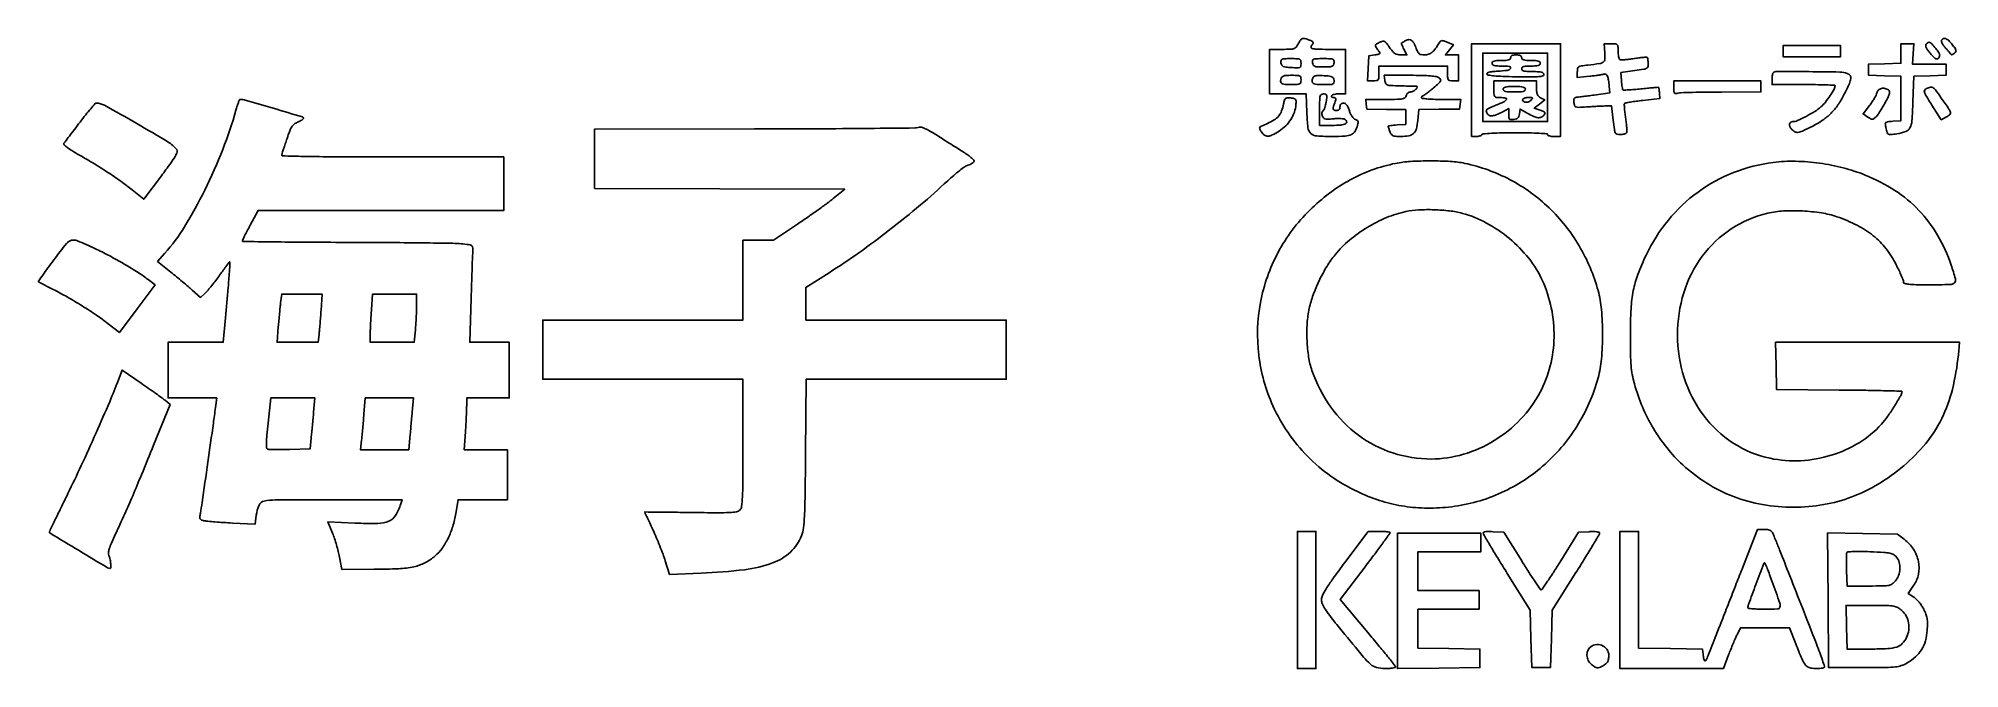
# Model space of a CAD drawing. Extents: x 45 to 1081, y 92 to 432.
import ezdxf

# ---------------------------------------------------------------- set-up
doc = ezdxf.new("R2010")
doc.units = 0

msp = doc.modelspace()

# ---------------------------------------------------------------- linework, layer by layer
for points in [[(724.5, 429, -0.048248), (723.364112, 427.242092, -0.141523), (722.201813, 426.413147, -0.076766), (720.369731, 426.070074, -0.007971), (715.97432, 426), (709, 426), (709, 414), (709, 402), (718.906293, 402), (728.812585, 402), (729.156293, 391.918013, 0.018764), (729.742589, 383.743625, 0.179943), (731.282637, 380.675441, 0.172185), (734.486841, 379.288521, 0.016869), (743.036142, 379, 0.015004), (749.814066, 379.203432, 0.091845), (753.196041, 380.042485, 0.156339), (755.168802, 381.831274, 0.070013), (756.49635, 385.113949, 0.033137), (756.736076, 386.444517, 0.121802), (756.625676, 387.286314, 0.163109), (756.162762, 387.840181, 0.074001), (755.283255, 388.215676, -0.128242), (754.438725, 388.689037, -0.048961), (753.556088, 389.722199, -0.041975), (752.729017, 391.149305, -0.030651), (752.048934, 392.851727, 0.024686), (751.324599, 394.729603, 0.060303), (750.566405, 396.000339, 0.089133), (749.746481, 396.740897, 0.140102), (748.83994, 397, 0.086211), (748.063395, 396.865103, 0.121356), (747.479993, 396.478252, 0.1148), (747.122039, 395.845967, 0.071758), (747, 395, -0.072572), (746.871108, 394.116656, -0.12875), (746.491577, 393.491851, -0.125636), (745.846845, 393.123669, -0.067329), (744.932612, 393, -0.117066), (743.79955, 393.268971, -0.27458), (743.348203, 393.975147, -0.089454), (743.560655, 395.423149, -0.008841), (744.744216, 398.75, 0.131822), (744.790662, 399.225612, 0.150788), (744.586776, 399.632918, 0.125092), (744.149509, 399.906135, 0.077551), (743.547972, 400, -0.061057), (742.954667, 400.072722, -0.130242), (742.552903, 400.29375, -0.191558), (742.402804, 400.620785, -0.152499), (742.5, 401, -0.159713), (742.95866, 401.386693, -0.035556), (743.947275, 401.70625, -0.033489), (745.196361, 401.926586, -0.026918), (746.559017, 402), (750, 402), (750, 414), (750, 426), (740.5, 426, -0.006843), (734.395384, 426.083551, -0.073288), (731.961715, 426.510545, -0.377281), (731.439618, 427.403136, -0.149377), (732.162839, 428.762839, 0.106786), (732.557292, 429.374689, 0.249547), (732.489196, 429.898659, 0.124796), (731.903942, 430.395776, 0.023134), (730.59774, 430.962839, 0.021785), (728.033795, 431.811815, 0.14797), (726.71451, 431.788575, 0.167258), (725.713395, 431.038724, 0.029816)], [(782.489424, 430.776261, 0.003063), (781.703877, 430.34705, 0.003972), (780.989296, 429.943457, 0.003003), (780.395727, 429.597204, 0.035461), (780.176264, 429.445451, 0.312566), (780.109917, 429.222333, 0.011685), (780.417454, 428.353567, 0.017466), (780.86222, 427.297254, 0.01095), (781.451944, 426.09293), (783.05136, 423), (779.77568, 423.037951, -0.052747), (777.982417, 423.248692, -0.091151), (776.605993, 423.837422, -0.072032), (775.323363, 424.984786, -0.023032), (773.768701, 427.025033, 0.013232), (772.074141, 429.341657, 0.106047), (771.070116, 430.189894, 0.177894), (770.04218, 430.332741, 0.053427), (768.518701, 429.826567, 0.024677), (766.713375, 428.893865, 0.210968), (766.190541, 428.174889, 0.196919), (766.350758, 427.273757, 0.021248), (767.583374, 425.5, -0.025627), (768.422066, 424.270276, -0.30019), (768.402206, 423.718073, -0.191388), (767.841347, 423.355899, -0.01122), (765.801571, 423), (762.5, 422.5), (762.20431, 415.75), (761.90862, 409), (764.95431, 409, 0.032646), (766.766143, 409.118423, 0.199976), (767.559644, 409.578333, 0.148026), (767.922969, 410.552879, 0.015735), (768, 413), (768, 417), (786.5, 417), (805, 417), (805, 413, 0.015744), (805.076799, 410.561635, 0.14616), (805.4375, 409.583333, 0.200505), (806.224263, 409.120733, 0.033956), (808, 409), (811, 409), (811, 416), (811, 423), (807.42742, 423), (803.85484, 423), (806.013098, 425.74378), (808.171356, 428.487561), (804.849553, 429.842997, 0.015041), (802.916824, 430.564617, 0.102429), (801.911602, 430.689001, 0.175017), (801.201404, 430.365386, 0.065317), (800.513875, 429.490885, -0.021593), (798.410204, 426.272973, -0.065074), (796.62259, 424.362326, -0.092152), (794.791589, 423.350353, -0.080453), (792.628308, 423, -0.03953), (790.851196, 423.140718, -0.124114), (789.759119, 423.608893, -0.113297), (788.963182, 424.567012, -0.030157), (788.171668, 426.401806, 0.031089), (786.925827, 429.27505, 0.111312), (785.655145, 430.805261, 0.17827), (784.212932, 431.256527, 0.111547)], [(818, 404), (818, 379), (820.440983, 379, 0.037634), (821.42066, 379.073842, 0.041396), (822.346475, 379.29375, 0.045439), (823.093337, 379.615492, 0.130646), (823.5, 380, -0.240369), (824.219445, 380.436589, -0.004582), (828.713946, 380.726807, -0.00928), (834.361517, 380.934499, -0.00455), (841.559017, 381, -0.004207), (848.932212, 380.937963, -0.010112), (854.389754, 380.735666, -0.005086), (858.581297, 380.452532, -0.391658), (859, 380, 0.277684), (859.232098, 379.614308, 0.052312), (860.028125, 379.29375, 0.042582), (861.158889, 379.072542, 0.027026), (862.5, 379), (866, 379), (866, 404), (866, 429), (842, 429), (818, 429)], [(889.840041, 424.096587, -0.033683), (889.846594, 420.60906, -0.22317), (889.026786, 419.124704, -0.12147), (887.05087, 418.323353, -0.007576), (880.75, 417.509958, 0.00875), (877.092924, 417.029124, 0.106235), (875.775849, 416.533514, 0.205017), (875.175078, 415.645468, 0.047625), (875, 413.811547), (875, 410.767006), (881.674264, 411.481759, 0.004661), (884.32051, 411.790122, 0.005964), (886.750859, 412.12581, 0.004687), (888.777661, 412.449894, 0.04966), (889.583922, 412.670577, -0.273115), (890.498341, 412.516606, -0.12494), (891.22964, 411.496917, -0.056197), (891.786028, 409.416257, -0.015147), (892.191321, 406.018672), (892.5, 402.537344), (884, 401.356123, -0.001019), (880.648291, 400.897308, -0.00137), (877.610176, 400.496197, -0.000936), (875.059686, 400.171426, -0.014613), (874.183578, 400.087451, 0.175375), (873.65677, 399.856256, 0.118345), (873.296586, 399.299762, 0.077793), (873.133112, 398.419229, 0.035727), (873.183578, 397.25, 0.057316), (873.566378, 395.608191, 0.229208), (874.282595, 394.904478, 0.093061), (875.715182, 394.702051, 0.005821), (880, 394.945933, -0.002474), (882.745216, 395.120626, -0.002161), (885.61875, 395.276755, -0.002173), (888.217365, 395.395369, -0.006455), (890, 395.445933), (893.5, 395.5), (894.369248, 387.75, 0.005303), (894.987785, 382.717713, 0.078049), (895.493869, 381.013648, 0.210164), (896.375625, 380.252644, 0.074569), (898.060231, 380, 0.033433), (899.18674, 380.075409, 0.038601), (900.238856, 380.300589, 0.042192), (901.080076, 380.629138, 0.141061), (901.514389, 381.023282, 0.143355), (901.713934, 381.747657, 0.010472), (901.636843, 383.835463, 0.013938), (901.419857, 386.36046, 0.010083), (901.04317, 389.159713, -0.008405), (900.661372, 391.926678, -0.012662), (900.43048, 394.350131, -0.007476), (900.320263, 396.362549, -0.209267), (900.507212, 396.840545, -0.153024), (901.000282, 397.098312, -0.003567), (903.614326, 397.549396, -0.007582), (906.715893, 398.013652, -0.00503), (910.287448, 398.456479), (919.5, 399.504728), (919.29509, 402.373941, 0.009036), (919.195161, 403.489149, 0.013279), (919.06369, 404.464421, 0.008566), (918.920123, 405.263887, 0.186946), (918.79509, 405.461364, 0.180148), (918.537646, 405.535465, 0.000936), (915.863129, 405.326196, 0.003975), (912.803868, 405.056569, 0.00249), (909.228328, 404.694793, -0.00435), (905.646415, 404.345826, -0.006858), (902.566546, 404.11532, -0.002373), (899.924431, 403.966566, -0.215023), (899.569714, 404.105005, -0.151446), (899.403232, 404.429135, -0.006545), (899.196154, 405.705845, -0.010654), (899.000286, 407.247173, -0.007344), (898.841386, 409), (898.5, 413.5), (906, 414.539629, 0.00542), (910.880778, 415.270197, 0.082308), (912.497347, 415.812496, 0.221052), (913.175329, 416.708466, 0.071345), (913.29509, 418.411206, 0.012603), (913.186096, 419.526305, 0.01668), (913.027606, 420.534035, 0.014079), (912.846472, 421.353624, 0.135758), (912.672253, 421.661081, 0.217529), (912.307812, 421.797016, 0.004956), (910.41532, 421.642848, 0.010192), (908.165749, 421.3908, 0.006613), (905.575957, 421.012134, -0.010005), (902.948652, 420.646165, -0.013871), (900.580651, 420.430905, -0.010348), (898.622143, 420.34817, -0.144773), (897.948794, 420.531647, -0.174769), (897.580404, 420.995512, -0.029648), (897.278708, 422.103447, -0.029296), (897.069441, 423.507046, -0.022361), (897, 425.059017, 0.016596), (896.916804, 427.56479, 0.175291), (896.512076, 428.487307, 0.185608), (895.621802, 428.909986, 0.019017), (893.25, 429.000622), (889.5, 429.001243)], [(1049.5, 423.751772), (1049.5, 418.5), (1040.75, 418.211067), (1032, 417.922134), (1032, 415), (1032, 412.077866), (1040.75, 411.788933), (1049.5, 411.5), (1049.5, 399.5), (1049.5, 387.5), (1045.137598, 387.18701, 0.011042), (1042.326814, 386.922847, 0.157799), (1041.423378, 386.509819, 0.233837), (1041.115328, 385.714551, 0.02689), (1041.398015, 383.759927, 0.021917), (1042.036386, 381.165057, 0.195487), (1042.752633, 380.263137, 0.154437), (1043.983691, 380.004497, 0.012371), (1047.318779, 380.420553, 0.048248), (1052.164607, 381.633522, 0.193034), (1054.413787, 383.618458, 0.099539), (1055.458566, 387.424224, 0.008343), (1056, 397.666357), (1056.5, 411.5), (1065.25, 411.788933), (1074, 412.077866), (1074, 415.038933), (1074, 418), (1064.90745, 418), (1055.814901, 418), (1056.15745, 423.501363), (1056.5, 429.002727), (1053, 429.003136), (1049.5, 429.003545)], [(1063.221893, 428.75, 0.179859), (1062.94749, 427.94874, 0.099079), (1063.180079, 426.925374, 0.056345), (1063.975848, 425.578254, 0.017236), (1065.466434, 423.737265, 0.011437), (1067.314792, 421.704622, 0.08421), (1068.361907, 420.921822, 0.212328), (1069.163847, 420.877282, 0.129495), (1069.94874, 421.438235, 0.114682), (1070.406814, 422.352761, 0.137871), (1070.370373, 423.310667, 0.074576), (1069.760953, 424.537878, 0.015919), (1068.331754, 426.450941, 0.010616), (1066.246274, 428.953759, 0.108443), (1065.16902, 429.75387, 0.25416), (1064.270638, 429.686376, 0.078201)], [(1071.449778, 430.91874, 0.218907), (1071.373447, 430.299048, 0.042028), (1071.817724, 429.22575, 0.037776), (1072.594551, 427.964341, 0.026852), (1073.640761, 426.673735, -0.002158), (1074.752631, 425.432729, -0.003094), (1075.726437, 424.322577, -0.001671), (1076.540831, 423.37611, -0.047668), (1076.725834, 423.112495, 0.344101), (1076.907929, 423.037365, 0.045905), (1077.323321, 423.195264, 0.037489), (1077.85478, 423.506614, 0.021963), (1078.442704, 423.952449, 0.095599), (1079.105439, 424.759616, 0.191021), (1079.202217, 425.56672, 0.091247), (1078.697612, 426.638166, 0.012832), (1077.21687, 428.59492, 0.028597), (1075.280015, 430.756421, 0.100318), (1073.727278, 431.780419, 0.193362), (1072.476212, 431.781712, 0.160417)], [(726, 418.44774, -0.05772), (725.828337, 416.965672, -0.238176), (725.265357, 416.294919, -0.107681), (724.059192, 416.062504, -0.008333), (720.75, 416.19774, -0.012454), (717.791678, 416.442108, -0.080768), (716.354483, 416.837558, -0.159278), (715.585982, 417.547197, -0.092315), (715.180449, 418.75, -0.084031), (715.213971, 420.010436, -0.247805), (715.742044, 420.663348, -0.093684), (717.020869, 420.946727, -0.007812), (720.430449, 421, -0.008333), (723.903527, 420.942116, -0.099417), (725.204449, 420.635437, -0.224075), (725.808117, 419.919075, -0.064932)], [(743.819551, 418.75, -0.090247), (743.414238, 417.531363, -0.177009), (742.655477, 416.866798, -0.082119), (741.209697, 416.566106, -0.010297), (738, 416.5, -0.010297), (734.790303, 416.566106, -0.082119), (733.344523, 416.866798, -0.177009), (732.585762, 417.531363, -0.090247), (732.180449, 418.75, -0.092091), (732.2343, 420.013786, -0.24886), (732.804185, 420.671387, -0.085803), (734.191985, 420.949442, -0.006638), (738, 421, -0.006638), (741.808015, 420.949442, -0.085803), (743.195815, 420.671387, -0.24886), (743.7657, 420.013786, -0.092091)], [(839, 421.5, -0.200296), (838.704941, 420.79299, -0.122766), (837.916667, 420.325, -0.058865), (836.460489, 420.069243, -0.014068), (834, 420, 0.014068), (831.539511, 419.930757, 0.058865), (830.083333, 419.675, 0.122766), (829.295059, 419.20701, 0.200296), (829, 418.5, 0.202191), (829.298725, 417.791479, 0.122064), (830.097222, 417.32377, 0.058096), (831.574984, 417.068767, 0.013705), (834.083333, 417, -0.028759), (838.48756, 416.746471, -0.569672), (838.935894, 415.742936, -0.208406), (837.145694, 414.659157, -0.021372), (832.103782, 414.200547, 0.011485), (829.27795, 413.999743, 0.039412), (827.466672, 413.683799, 0.076266), (826.466355, 413.256485, 0.346923), (826.265321, 412.700547, 0.282258), (826.971066, 412.10645, 0.013736), (830.141103, 411.717639, 0.01467), (834.775918, 411.414857, 0.004425), (841.83217, 411.223954, 0.002859), (850.343807, 411.117724, 0.022251), (854.310397, 411.26746, 0.052213), (856.394685, 411.660874, 0.331364), (857, 412.473954, 0.215932), (856.664885, 413.213746, 0.118315), (855.767068, 413.686415, 0.051854), (854.063809, 413.935909, 0.010458), (851, 414, -0.010614), (847.964058, 414.064452, -0.050675), (846.25, 414.3125, -0.113455), (845.337712, 414.77697, -0.222027), (845, 415.5, -0.200296), (845.295059, 416.20701, -0.122766), (846.083333, 416.675, -0.058865), (847.539511, 416.930757, -0.014068), (850, 417, 0.014068), (852.460489, 417.069243, 0.058865), (853.916667, 417.325, 0.122766), (854.704941, 417.79299, 0.200296), (855, 418.5, 0.200296), (854.704941, 419.20701, 0.122766), (853.916667, 419.675, 0.058865), (852.460489, 419.930757, 0.014068), (850, 420, -0.014068), (847.539511, 420.069243, -0.058865), (846.083333, 420.325, -0.122766), (845.295059, 420.79299, -0.200296), (845, 421.5, 0.152103), (844.797909, 422.148955, 0.12651), (844.25, 422.625, 0.082504), (843.322075, 422.911037, 0.033607), (842, 423, 0.033607), (840.677925, 422.911037, 0.082504), (839.75, 422.625, 0.12651), (839.202091, 422.148955, 0.152103)], [(726, 409.5, -0.067911), (725.80498, 408.070774, -0.221767), (725.2, 407.363636, -0.098356), (723.900424, 407.058601, -0.008616), (720.5, 407, -0.010392), (717.472055, 407.062941, -0.070161), (716, 407.333333, -0.170977), (715.27542, 407.896183, -0.143903), (715, 408.833333, -0.082952), (715.278431, 410.500045, -0.193706), (716.091862, 411.439314, -0.103283), (717.73833, 411.892442, -0.015683), (721.166667, 412, -0.011026), (724.086298, 411.935608, -0.108736), (725.266667, 411.62069, -0.215034), (725.824798, 410.915964, -0.061632)], [(743.819551, 409.25, -0.091097), (743.76821, 407.986538, -0.248829), (743.203415, 407.329514, -0.0867), (741.828905, 407.050857, -0.006764), (738.069551, 407, -0.008849), (734.678347, 407.060019, -0.064576), (733.077666, 407.325514, -0.167803), (732.298716, 407.88852, -0.154318), (732, 408.833333, -0.088931), (732.306243, 410.541513, -0.199131), (733.186535, 411.490408, -0.105498), (734.939111, 411.881485, -0.016951), (738.461588, 411.794922, -0.013461), (741.27715, 411.55392, -0.08297), (742.670699, 411.156411, -0.158029), (743.42193, 410.446827, -0.090081)], [(771.183578, 409.25, 0.075906), (771.627037, 407.622885, 0.206081), (772.485954, 406.827963, 0.074297), (774.256864, 406.483838, 0.004836), (779.5, 406.305832, -0.000402), (782.628375, 406.227385, -0.000574), (785.406281, 406.152301, -0.000313), (787.755979, 406.084621, -0.008622), (788.372445, 406.055832, -0.514568), (788.698151, 405.532167, -0.110806), (787.961243, 404.488423, -0.056539), (786.395145, 403.364756, -0.128047), (784.994187, 403, 0.104485), (784.282013, 402.849535, 0.075842), (783.596899, 402.4125, 0.072043), (783.042301, 401.764312, 0.077185), (782.710251, 401, -0.167698), (781.981267, 399.906711, -0.118916), (780.620207, 399.30917, -0.040272), (777.955791, 399.051332, -0.003992), (771.527197, 399), (760.867155, 399), (761.183578, 396.393149), (761.5, 393.786298), (772, 393.643149), (782.5, 393.5), (782.5, 389.5), (782.5, 385.5), (777.75, 385.195209, 0.007471), (775.928805, 385.050996, 0.01231), (774.395313, 384.868293, 0.005946), (773.136244, 384.671438, 0.366109), (773, 384.510308, 0.075989), (773.038532, 384.258238, 0.004098), (773.286479, 383.488358, 0.006324), (773.60166, 382.575385, 0.004565), (773.975249, 381.5651, 0.06003), (774.70347, 380.177307, 0.138834), (775.601975, 379.433111, 0.088572), (777.024778, 379.08621, 0.015618), (779.78412, 379, 0.044364), (784.159285, 379.388963, 0.145451), (786.724672, 380.679896, 0.141535), (788.20889, 383.187094, 0.041181), (788.980372, 387.655037), (789.5, 393.5), (800.5, 393.646465), (811.5, 393.79293), (811.816422, 396.396465), (812.132845, 399), (801.566422, 399, -0.007536), (797.234527, 399.065292, -0.016055), (793.891606, 399.27366, -0.01147), (791.373195, 399.570424, -0.373711), (791, 400, -0.073278), (791.056375, 400.382599, -0.087176), (791.220312, 400.708147, -0.099602), (791.463968, 400.927003, -0.131926), (791.75, 401.006456, 0.152806), (792.223624, 401.159151, 0.006092), (793.709378, 402.23636, 0.010248), (795.447762, 403.585542, 0.007021), (797.367031, 405.184297, 0.006718), (800.288696, 407.75726, 0.082003), (801.212976, 408.919843, 0.258467), (801.214866, 409.781093, 0.109372), (800.425901, 410.677841, 0.117505), (798.92667, 411.307175, 0.01985), (795.821269, 411.693599, 0.015747), (791.322635, 411.930504, 0.005281), (784.742448, 412), (770.867155, 412)], [(830, 404.5, 0.012019), (830.070142, 401.5825, 0.154453), (830.444444, 400.571429, 0.206324), (831.290758, 400.105988, 0.023974), (833.5, 400, -0.043765), (836.345918, 399.750418, -0.52243), (836.736116, 398.906273, -0.154832), (835.365489, 397.670519, -0.014142), (831.079408, 395.867526, 0.009076), (827.789511, 394.522647, 0.070584), (826.376865, 393.662083, 0.194514), (825.917567, 392.818311, 0.152581), (826.114592, 391.785883, 0.12119), (827.240804, 390.533997, 0.157935), (828.711613, 390.105147, 0.089029), (830.811147, 390.546421, 0.021752), (834.039838, 392.020324), (838, 394.040648), (838, 390.953902, 0.024466), (838.086521, 389.186796, 0.172653), (838.447099, 388.420447, 0.195631), (839.183904, 388.106586, 0.03273), (840.75, 388.183578, 0.046722), (842.120015, 388.472628, 0.118171), (842.98946, 388.989743, 0.121151), (843.517302, 389.835685, 0.050429), (843.807667, 391.159266), (844.115334, 393.818532), (848.307667, 391.421311, 0.023029), (851.566191, 389.752198, 0.080833), (853.833471, 389.134421, 0.131563), (855.552939, 389.406482, 0.115389), (857.006009, 390.50724, 0.075335), (857.510165, 391.343857, 0.265003), (857.434013, 391.944343, 0.13191), (856.762803, 392.469856, 0.01663), (855.028442, 393.13993), (851.799977, 394.265379), (854.594315, 396.493505), (857.388652, 398.721632), (855.194326, 399.896, -0.071566), (854.130819, 400.67842, -0.09783), (853.462412, 401.6584, -0.074449), (853.107109, 403.021846, -0.026581), (853, 405.035184), (853, 409), (841.5, 409), (830, 409)], [(847, 404.5, -0.222027), (846.662288, 403.77697, -0.113455), (845.75, 403.3125, -0.050675), (844.035942, 403.064452, -0.010614), (841, 403, -0.010614), (837.964058, 403.064452, -0.050675), (836.25, 403.3125, -0.113455), (835.337712, 403.77697, -0.222027), (835, 404.5, -0.222027), (835.337712, 405.22303, -0.113455), (836.25, 405.6875, -0.050675), (837.964058, 405.935548, -0.010614), (841, 406, -0.010614), (844.035942, 405.935548, -0.050675), (845.75, 405.6875, -0.113455), (846.662288, 405.22303, -0.222027)], [(927, 405.383369, 0.014831), (927.062596, 403.273562, 0.146536), (927.363851, 402.449096, 0.253734), (927.98641, 402.161696, 0.049378), (929.25, 402.369714, -0.056891), (930.864286, 402.61068, -0.002071), (937.08125, 402.799577, -0.003766), (944.445064, 402.937302, -0.002631), (952.75, 402.986345), (974, 403), (974, 406), (974, 409), (950.5, 409), (927, 409)], [(980.666667, 413.333333, 0.12431), (980.408273, 412.900353, 0.025624), (980.195833, 412.030208, 0.025482), (980.048954, 410.96693, 0.021582), (980, 409.833333), (980, 407), (997, 407, -0.002976), (1003.518603, 406.961203, -0.00496), (1009.00625, 406.841423, -0.000989), (1013.787757, 406.680121, -0.403796), (1014, 406.460162, -0.128559), (1013.492289, 404.518176, -0.019167), (1011.363, 401.043351, -0.022719), (1008.795291, 397.547589, -0.042854), (1006.37431, 395.023786, -0.039413), (1003.038215, 392.530843, -0.018522), (998.378791, 389.82627, -0.015421), (993.770262, 387.554214, -0.105134), (991.309017, 387.009769, 0.142995), (990.079107, 386.639711, 0.205805), (989.456271, 385.706512, 0.152986), (989.619036, 384.368323, 0.077884), (990.557026, 382.936987, 0.079191), (992.288628, 381.544764, 0.165188), (993.967415, 381.218923, 0.074404), (996.359581, 381.917807, 0.007858), (1001.615643, 384.447025, 0.033333), (1007.281132, 387.773018, 0.045989), (1011.830294, 391.523073, 0.04663), (1015.571354, 395.998278, 0.035658), (1018.808246, 401.5, 0.006891), (1021.746708, 407.634121, 0.0718), (1022.542503, 410.30478, 0.214384), (1022.100938, 411.863045, 0.127934), (1020.502042, 412.999224, 0.086372), (1016.598316, 413.754052, 0.002575), (999.898341, 413.98013, 0.001328), (982.477129, 414.07999, 0.199712)], [(1036.608665, 402.576933, -0.055365), (1036.15163, 401.34979, -0.015374), (1035.169441, 399.542841, -0.015323), (1033.923642, 397.552562, -0.015514), (1032.56318, 395.650714), (1029.125847, 391.147562), (1031.647485, 389.495321, 0.019592), (1033.185638, 388.571504, 0.125029), (1034.059679, 388.345608, 0.15248), (1034.849246, 388.588535, 0.033626), (1035.974993, 389.477369, 0.052747), (1036.872049, 390.48009, 0.011231), (1038.199275, 392.411878, 0.011629), (1039.641911, 394.732153, 0.010828), (1041.011112, 397.172227, 0.008881), (1042.647229, 400.3778, 0.048029), (1043.33164, 402.206149, 0.111273), (1043.378035, 403.349203, 0.209241), (1042.870681, 404.101085, 0.084002), (1040.88306, 404.934554, 0.117588), (1038.964682, 404.925627, 0.137359), (1037.462203, 404.081721, 0.135856)], [(1063.360736, 404.828917, 0.129286), (1062.334752, 403.95056, 0.233389), (1062.17629, 402.880734, 0.060235), (1063.019986, 401.050009, 0.003665), (1066.226042, 395.930544), (1071.230611, 388.067893), (1074.148002, 389.576535, 0.063441), (1075.93912, 390.812352, 0.285812), (1076.279059, 391.979828, 0.081847), (1075.443228, 393.770223, 0.003212), (1071.294698, 399.75, 0.005961), (1068.144018, 404.118114, 0.091399), (1066.791736, 405.382223, 0.206985), (1065.4716, 405.596909, 0.051017)], [(67.483025, 386.75, 0.000022), (64.424297, 382.738799, 0.000031), (61.703752, 379.170311, 0.000017), (59.405055, 376.154549, 0.000449), (58.785705, 375.340421, 0.370491), (58.833425, 374.548348, 0.037839), (60.353945, 373.200271, 0.026283), (63.00225, 371.399482, 0.007944), (67.202598, 368.945645, -0.009015), (75.322371, 364.178743, -0.009452), (83.136348, 359.194537, -0.009955), (90.291958, 354.229431, -0.014254), (96.416141, 349.525101), (101.84977, 345.09935), (111.347906, 357.789965, 0.004205), (116.28829, 364.507928, 0.023258), (118.743662, 368.262392, 0.042761), (119.882056, 370.636016, 0.268206), (119.673021, 371.912225, 0.08557), (114.866915, 376.073748, 0.004966), (98.065255, 385.985688, 0.003755), (80.710736, 395.819879, 0.127697), (76.165295, 397, 0.217304), (75.630625, 396.756111, 0.003027), (73.257877, 393.989062, 0.007822), (70.541729, 390.678837, 0.004992)], [(151.554629, 393.25, -0.026371), (144.467907, 372.012664, -0.021412), (134.732083, 350.071454, -0.022007), (123.829966, 330.324458, -0.044372), (113.260162, 316.042947), (109.340113, 311.625605), (116.420057, 305.869243, -0.002351), (119.460195, 303.373614, -0.001832), (122.742142, 300.63321, -0.001851), (125.781694, 298.05697, -0.004499), (128, 296.127854), (132.5, 292.142828), (134.836421, 294.321414, 0.02863), (136.054233, 295.594789, 0.006345), (137.982635, 297.91629, 0.006574), (140.144699, 300.660323, 0.006294), (142.266008, 303.5, -0.000625), (144.261672, 306.235625, -0.00089), (146.042424, 308.661183, -0.000491), (147.553644, 310.707746, -0.013183), (147.969784, 311.240197, -0.722691), (148.333805, 311.098777, -0.004335), (148.021733, 305.904464, -0.004779), (147.366508, 297.546466, -0.000767), (145.906904, 281.25), (144.699661, 268), (129.849831, 268), (115, 268), (115, 253), (115, 238), (128.093838, 238), (141.187676, 238), (140.525921, 232.75, -0.0038), (139.395085, 224.296833, -0.000345), (136.400603, 203.242299, -0.00024), (133.293632, 181.578797, -0.006491), (132.393847, 175.85447, 0.017733), (132.09762, 173.647576, 0.148441), (132.292151, 172.671708, 0.191947), (132.973952, 172.097408, 0.033336), (134.636111, 171.66573, 0.024147), (136.394842, 171.419386, 0.003017), (140.2355, 171.092741, 0.003547), (144.804253, 170.764519, 0.002933), (149.676231, 170.477932), (161.852462, 169.833343), (162.51029, 174.666671, -0.070016), (164.039618, 180.085399, -0.242371), (166.78657, 182.308326, -0.050179), (172.779643, 182.9369, -0.001057), (202.634775, 183), (241.134775, 183), (240.440702, 180.75, -0.062288), (237.681842, 174.631896, -0.157592), (234.024816, 171.487696, -0.096312), (228.006551, 170.233269, -0.015258), (215.885967, 170.439953), (201.175873, 171.140152), (203.670633, 164.963749, -0.01595), (204.715641, 162.118453, -0.009325), (205.793986, 158.650085, -0.009319), (206.744674, 155.135106, -0.015598), (207.395788, 152.143673), (208.626182, 145.5), (226.063091, 145.523793, 0.010907), (239.362776, 145.832094, 0.042225), (247.536887, 146.89567, 0.064802), (253.48781, 149.022249, 0.058896), (258.910108, 152.655051, 0.060187), (262.700915, 156.78488, 0.042001), (265.947052, 162.219457, 0.038696), (268.485795, 168.628888, 0.033339), (270.159962, 175.679619), (271.390003, 183), (284.695002, 183), (298, 183), (298, 196.5), (298, 210), (286.349177, 210), (274.698354, 210), (275.344003, 219.75, 0.002498), (275.591547, 223.79453, 0.00242), (275.801513, 227.884375, 0.002389), (275.951646, 231.484595, 0.008921), (275.994826, 233.75), (276, 238), (287.5, 238), (299, 238), (299, 253), (299, 268), (288.341009, 268), (277.682019, 268), (278.416535, 291.75, -0.00038), (278.710626, 301.030976, -0.000544), (278.986539, 309.257812, -0.00029), (279.231819, 316.224385, -0.008476), (279.325525, 318, 0.083756), (279.1848, 319.439584, 0.2148), (278.535304, 320.23017, 0.083826), (277.033674, 320.68258, 0.007068), (273, 321.133116, 0.02043), (268.448395, 321.38938, 0.000835), (252.032813, 321.614588, 0.001456), (232.580704, 321.792299, 0.001032), (210.75, 321.883116, -0.001052), (189.372642, 321.972922, -0.001755), (171.376562, 322.149563, -0.000124), (155.254082, 322.368416, -0.410171), (155, 322.626034, -0.114579), (155.102738, 323.068474, -0.001842), (156.248437, 325.380859, -0.004723), (157.621215, 328.062474, -0.003102), (159.25, 331.125049), (163.5, 338.99803), (229.75, 338.999015), (296, 339), (296, 353.5), (296, 368), (235.893011, 368, -0.000809), (204.836728, 368.050249, -0.004431), (188.058644, 368.253227, -0.002032), (176.737408, 368.536569, -0.515616), (176.260154, 369.25, 0.010229), (176.553163, 370.072872, 0.000782), (177.293925, 372.307735, 0.001074), (178.167713, 374.977069, 0.000818), (179.113572, 377.903991, -0.010633), (180.552822, 382.075996, -0.054508), (181.64374, 384.264834, -0.090069), (182.908555, 385.619997, -0.061185), (184.74643, 386.667411, 0.020521), (185.992677, 387.24928, 0.02911), (187.044264, 387.874008, 0.028808), (187.814202, 388.461582, 0.218725), (188, 388.86599, 0.331422), (187.513874, 389.51883, 0.000454), (171.701166, 394.233629, 0.00132), (156.618655, 398.672497, 0.079606), (153.820958, 399.023211, 0.288115), (153.492125, 398.800551, 0.010121), (152.87512, 397.317756, 0.016007), (152.212085, 395.455617, 0.010178)], [(716.548737, 396.4081, -0.045925), (715.510513, 392.759566, -0.081436), (713.92959, 390.07081, -0.078256), (711.524783, 387.959257, -0.039547), (707.94843, 386.073161, 0.00716), (704.700257, 384.620371, 0.127826), (703.823939, 383.898338, 0.269702), (703.73893, 383.055209, 0.038433), (704.611235, 381.470578, 0.088726), (706.274045, 379.710638, 0.173272), (708.098129, 379.159062, 0.106325), (710.50158, 379.801901, 0.022997), (714.257565, 381.948389, 0.056078), (717.703696, 384.719291, 0.054763), (720.479136, 388.207228, 0.056048), (722.377782, 392.130377, 0.065018), (723.237457, 396.185576, 0.02447), (723.296162, 398.134283, 0.164208), (722.973879, 399.032982, 0.174373), (722.183862, 399.523547, 0.02837), (720.371477, 399.804298, 0.032754), (718.533199, 399.862178, 0.174842), (717.615634, 399.495483, 0.145291), (717.050143, 398.585144, 0.020464)], [(739.580806, 397.779968, -0.020373), (739.244753, 396.11622, -0.025464), (738.792843, 394.607128, -0.025101), (738.297872, 393.410025, -0.144739), (737.845986, 392.904814, 0.150519), (737.489883, 392.497507, 0.070598), (737.295418, 391.817826, 0.060336), (737.281125, 390.985899, 0.05104), (737.460625, 390.12406, 0.084739), (738.043842, 388.993906, 0.167073), (738.871175, 388.434879, 0.081556), (740.290813, 388.291882, 0.010739), (743.317637, 388.546249, -0.018884), (745.402741, 388.687323, -0.022197), (747.382502, 388.658424, -0.021806), (749.03057, 388.488757, -0.112989), (749.878115, 388.158839, -0.21904), (750.620758, 386.92911, -0.324611), (750.024093, 385.87664, -0.085798), (747.400107, 385.189497, -0.021239), (742.940983, 385), (736, 385), (736, 393.5, -0.004626), (736.048688, 398.762168, -0.056757), (736.312583, 400.75132, -0.189556), (736.956083, 401.652781, -0.145048), (738.127808, 402, -0.070267), (739.283264, 401.836814, -0.244344), (739.812956, 401.333466, -0.112008), (739.926239, 400.29358, -0.010998)], [(849.891827, 398.463256, -0.066469), (849.171894, 397.912936, -0.062035), (848.316108, 397.555142, -0.065364), (847.445718, 397.431111, -0.094634), (846.683285, 397.568041, -0.128145), (845.650985, 398.307049, -0.366308), (845.657258, 399.125139, -0.164975), (846.788762, 399.794, -0.051762), (848.773303, 400, -0.010881), (850.344509, 399.965804, -0.228375), (850.746608, 399.75, -0.346737), (850.732149, 399.373198, -0.019881)], [(519.499381, 383.920849, -0.090652), (517.849411, 383.601352, -0.000206), (492.751381, 383.349131, -0.001361), (464.459549, 383.15346, -0.000845), (431.25, 383.070285), (345, 383), (345, 367.006989), (345, 351.013977), (412.471034, 350.756989), (479.942069, 350.5), (473.721034, 345.515855, -0.010377), (470.463138, 343.014921, -0.003299), (465.508679, 339.422609, -0.003291), (459.933356, 335.491194, -0.003661), (454.5, 331.771901), (441.5, 323.012091), (433.25, 323.006046), (425, 323), (425, 301.5), (425, 280), (371, 280), (317, 280), (317, 264), (317, 248), (371, 248), (425, 248), (425, 213.571429, -0.001186), (424.952351, 193.489517, -0.0103), (424.725905, 184.556516, -0.018492), (424.302387, 179.460822, -0.167926), (423.340873, 177.48373, -0.156107), (421.549264, 176.560804, -0.029045), (417.821947, 176.15707, -0.01414), (411.261932, 176.015717, -0.001715), (396.840299, 176.162302, 0.000392), (387.314858, 176.284325, 0.000654), (379.296195, 176.370273, 0.000017), (372.041805, 176.438292, 0.418575), (371.999426, 176.396073, 0.106901), (372.017336, 176.315419, 0.00004), (373.285163, 173.562578, 0.000644), (374.697875, 170.506167, 0.000392), (376.375596, 166.896073, -0.007819), (378.223759, 162.759543, -0.005645), (380.159883, 158.092656, -0.005703), (381.899976, 153.613723, -0.012317), (383.113822, 150.121479), (385.476453, 142.742957), (402.488226, 143.461457, 0.018317), (425.946307, 145.314723, 0.060363), (441.008385, 148.937638, 0.096972), (450.638531, 154.841489, 0.117108), (456.563012, 163.607414, 0.058891), (457.606882, 167.808664, 0.019137), (458.167633, 174.192184, 0.008963), (458.50625, 184.964805, 0.001131), (458.767863, 208.25), (459.124529, 248), (513.062265, 248), (567, 248), (567, 264), (567, 280), (513, 280), (459, 280), (459, 288.799253), (459, 297.598506), (471.503107, 305.521892, 0.013444), (487.439214, 316.231907, 0.010305), (504.281379, 328.751316, 0.010252), (520.711899, 342.047184, 0.012732), (535.410994, 355.10406, -0.011173), (538.660771, 358.008938, -0.012958), (541.883465, 360.621193, -0.012027), (544.708339, 362.686013, -0.071816), (546.335885, 363.5, 0.027357), (547.516244, 363.964712, 0.032415), (548.571152, 364.533603, 0.034235), (549.378013, 365.119216, 0.140777), (549.713023, 365.614394, 0.288672), (549.554269, 366.244076, 0.016045), (547.975547, 367.655979, 0.020724), (545.863499, 369.282146, 0.013281), (543.288131, 370.999577, 0.00003), (540.149371, 372.974083, 0.000016), (536.290707, 375.400965, 0.000016), (532.36442, 377.870023, 0.000026), (528.999381, 379.985747, 0.009666), (525.266102, 382.233235, 0.032477), (522.707984, 383.493131, 0.051555), (520.851336, 384.046545, 0.140603)], [(777, 364.503981, 0.037279), (764.368174, 360.965614, 0.038025), (752.488922, 355.608537, 0.037032), (741.282095, 348.366746, 0.031877), (730.655631, 339.206035, 0.076476), (713.580582, 316.413233, 0.076343), (704.133702, 289.52849, 0.076389), (703.192947, 261.062536, 0.076713), (710.849382, 233.671908, 0.043797), (718.979261, 219.247314, 0.044249), (729.472698, 206.512788, 0.044207), (742.053561, 195.812732, 0.043537), (756.381542, 187.429071, 0.031968), (768.314245, 182.684068, 0.036617), (780.229264, 179.75109, 0.036427), (792.498848, 178.577801, 0.031047), (805.491827, 179.092078, 0.0773), (832.484612, 186.155159, 0.075669), (856.27738, 201.114125, 0.074876), (874.740152, 222.637552, 0.07325), (886.214399, 248.801534, 0.045614), (888.015479, 258.935559, 0.02121), (888.580924, 272.291669, 0.021215), (888.01209, 285.65929, 0.045204), (886.209529, 295.836628, 0.066998), (875.973456, 320.085074, 0.068783), (859.761671, 340.523335, 0.069256), (838.724321, 355.68772, 0.069487), (814.368968, 364.509974, 0.037823), (806.674186, 365.540772, 0.01443), (795.856989, 365.851293, 0.014513), (784.974706, 365.533603, 0.03511)], [(980.678629, 365.003389, 0.062466), (959.273564, 359.560108, 0.064227), (940.093942, 349.030632, 0.063753), (924.097985, 333.897644, 0.060029), (912.049664, 314.928376, 0.021758), (907.644353, 304.579368, 0.041242), (905.172769, 295.869397, 0.035842), (903.97069, 286.098122, 0.012689), (903.612843, 272, 0.003909), (903.694507, 261.554288, 0.016835), (904.000731, 255.348149, 0.025649), (904.648256, 250.554114, 0.020817), (905.816576, 245.5, 0.033694), (910.124077, 233.172581, 0.033608), (916.051392, 221.524462, 0.03418), (923.372013, 210.965891, 0.037905), (931.834761, 201.88808, 0.046037), (944.873825, 191.920788, 0.048982), (959.257166, 184.744919, 0.048442), (974.907771, 180.44592, 0.043246), (991.707842, 179.017364, 0.042535), (1007.859197, 180.420033, 0.047128), (1022.972604, 184.535065, 0.046262), (1037.282209, 191.491141, 0.038461), (1051.042013, 201.352186, 0.047692), (1062.893997, 213.410139, 0.056187), (1071.517344, 226.886987, 0.053156), (1077.255989, 242.571647, 0.036514), (1080.491862, 261.25), (1081.159188, 268), (1031.549717, 268), (981.940246, 268), (982.220123, 255.25), (982.5, 242.5), (1016.25, 242.236698, -0.001657), (1029.191413, 242.092854, -0.002762), (1040.085938, 241.875455, -0.000308), (1049.760188, 241.62298, -0.406413), (1050, 241.376676, -0.13174), (1049.412391, 239.185197, -0.008815), (1046.033425, 233.568287, -0.013793), (1042.27715, 227.919023, -0.028409), (1038.976995, 223.763549, -0.074249), (1027.024158, 213.805857, -0.062343), (1011.964521, 207.047404, -0.061105), (995.392607, 204.112993, -0.065469), (979, 205.386877, -0.092476), (959.049095, 213.65163, -0.08766), (942.986628, 228.676569, -0.084276), (932.586488, 248.86325, -0.077046), (929, 272, -0.07517), (932.434897, 294.718321, -0.084788), (942.408412, 314.387198, -0.087771), (957.998914, 329.123606, -0.08795), (977.688197, 337.604052, -0.044784), (986.116673, 338.806805, -0.025723), (996.387526, 338.81504, -0.0257), (1006.635238, 337.765911, -0.043643), (1015, 335.713227, -0.035878), (1025.884947, 331.116297, -0.052453), (1034.602274, 325.453032, -0.056208), (1041.509885, 318.436217, -0.050342), (1046.978139, 309.803842, -0.006389), (1048.518703, 306.625041, -0.008743), (1049.818578, 303.722208, -0.006096), (1050.8297, 301.271744, -0.095072), (1051, 300.384205, 0.343328), (1051.561668, 299.662648, 0.03736), (1053.778528, 299.274718, 0.020956), (1057.670702, 299.054011, 0.003685), (1065, 299, 0.005408), (1075.943419, 299.118363, 0.181153), (1078.332891, 300.072889, 0.284008), (1078.938669, 302.188444, 0.013323), (1076.638082, 309.594023, 0.049769), (1069.289422, 325.732127, 0.058895), (1059.224589, 339.126438, 0.058464), (1046.246739, 349.879783, 0.047968), (1030.260462, 358.187731, 0.032732), (1018.354636, 362.106455, 0.02899), (1005.547236, 364.630329, 0.029316), (992.700162, 365.634333, 0.035922)], [(813, 337.54338, -0.059176), (826.068218, 332.314091, -0.049738), (838.400645, 323.90871, -0.049934), (848.781744, 313.274792, -0.060942), (856.066548, 301.44215, -0.056732), (860.968747, 286.487898, -0.055622), (862.428933, 270.713005, -0.056357), (860.378373, 255.200258, -0.061496), (854.928653, 241.017518, -0.067935), (844.392005, 226.424288, -0.065043), (830.187157, 214.940217, -0.065606), (813.631725, 207.567805, -0.071413), (796.207842, 205.017364, -0.079707), (775.513683, 208.278838, -0.08089), (756.994098, 217.845715, -0.078722), (742.076822, 233.063608, -0.070044), (731.868676, 252.746326, -0.048022), (730.094814, 259.913748, -0.025782), (729.228964, 268.991748, -0.02561), (729.300392, 278.303908, -0.04003), (730.409569, 286.238128, -0.033325), (732.580867, 293.634522, -0.024265), (735.925273, 301.529669, -0.024344), (739.999129, 309.024429, -0.034688), (744.374652, 315.206668, -0.046385), (752.115818, 323.063782, -0.038155), (761.674911, 329.94389, -0.038246), (772.14003, 335.274656, -0.047328), (782.58484, 338.5066, -0.037936), (789.403441, 339.395721, -0.021375), (797.751782, 339.488267, -0.021349), (806.117429, 338.86513, -0.036361)], [(53.412084, 312.525109, 0.003415), (50.106358, 308.060881, 0.00566), (47.386357, 304.244733, 0.001291), (45.073171, 300.901981, 0.374516), (45.108654, 300.591905, 0.064108), (45.43229, 300.364684, 0.000879), (47.573804, 299.243451, 0.002465), (50.067173, 297.959168, 0.001617), (52.951105, 296.503379, -0.013205), (60.568545, 292.43398, -0.010242), (68.644397, 287.620029, -0.010406), (76.294514, 282.620633, -0.016596), (82.593402, 278.000609), (88.686803, 273.212391), (98.308897, 286.049495), (107.93099, 298.886599), (104.215495, 301.785729, 0.023606), (98.860022, 305.571964, 0.009973), (91.342664, 310.162819, 0.009872), (83.140655, 314.735219, 0.013121), (75.5, 318.545342, 0.008767), (66.017805, 322.766235, 0.168407), (62.84374, 322.981091, 0.158866), (60.139508, 321.204748, 0.007572)], [(197.459497, 285.25, -0.002462), (197.210316, 281.588313, -0.002258), (196.918264, 277.821875, -0.002255), (196.627308, 274.463194, -0.007413), (196.39239, 272.25), (195.877454, 268), (184.809602, 268), (173.741749, 268), (174.415727, 276.25, -0.002032), (174.716562, 279.756768, -0.001706), (175.063268, 283.471875, -0.001721), (175.403239, 286.863439, -0.004745), (175.673683, 289.25), (176.257661, 294), (187.134665, 294), (198.011669, 294)], [(248.992891, 287.75, -0.0078), (248.944695, 284.870647, -0.004302), (248.800606, 281.353125, -0.004288), (248.593183, 277.788279, -0.006867), (248.348286, 274.75), (247.71079, 268), (235.855395, 268), (224, 268), (224.005994, 272.75, -0.008925), (224.051603, 275.136147, -0.003215), (224.19888, 278.528125, -0.003188), (224.407876, 282.243214, -0.003779), (224.654211, 285.75), (225.296435, 294), (237.148217, 294), (249, 294)], [(88.167564, 247.718309, -0.0111), (83.460034, 235.939771, -0.003832), (76.152534, 219.130587, -0.003908), (68.141472, 201.456454, -0.006063), (60.925882, 186.346088, 0.001043), (57.120602, 178.578859, 0.001681), (53.915728, 171.945931, 0.000258), (51.097177, 166.054332, 0.11189), (51, 165.625516, 0.262663), (51.343003, 165.017629, 0.000207), (66.93686, 155.607796, 0.000343), (82.338445, 146.337081, 0.13612), (83.553679, 146, 0.409527), (84.040417, 146.478999, 0.023297), (83.969587, 148.796078, 0.03003), (83.629815, 151.257215, 0.073674), (83.014719, 152.972498, -0.153462), (82.752258, 154.360778, -0.04561), (83.205286, 156.498251, -0.027419), (84.373938, 159.652351, -0.006873), (86.62924, 164.656756, 0.003425), (91.57546, 175.433175, 0.004664), (95.878648, 185.223338, 0.003783), (100.620829, 196.526849, 0.001404), (107.128041, 212.5), (116.018552, 234.5), (113.302883, 236.702136, 0.013112), (111.672413, 237.954875, 0.002051), (108.382287, 240.327667, 0.002281), (104.478038, 243.092253, 0.001987), (100.365408, 245.952008), (90.143602, 252.999744)], [(193.470833, 230.25, -0.000992), (193.156534, 226.844743, -0.000697), (192.789913, 223.014063, -0.000703), (192.428746, 219.348682, -0.001475), (192.135513, 216.5), (191.5, 210.5), (180.564265, 210.214284, -0.003867), (176.293747, 210.135753, -0.005574), (172.514837, 210.137621, -0.003064), (169.329425, 210.194229, -0.085837), (168.518521, 210.354519, -0.298592), (168.021158, 211.045248, -0.017072), (167.994795, 213.794285, -0.016079), (168.228702, 217.914779, -0.004405), (168.86318, 224.390235), (170.31785, 238), (182.244245, 238), (194.17064, 238)], [(246.589417, 230.25, -0.000714), (246.299363, 226.826942, -0.000488), (245.960642, 222.940625, -0.000492), (245.626889, 219.196224, -0.000997), (245.355433, 216.25), (244.767006, 210), (231.745822, 210), (218.724637, 210), (219.315677, 215.25, 0.003861), (219.589722, 217.865791, 0.001457), (219.934071, 221.528125, 0.001443), (220.285642, 225.51525, 0.001758), (220.590878, 229.25), (221.275039, 238), (234.255007, 238), (247.234975, 238)], [(749.611287, 149.148702, 0.003685), (743.110069, 140.326934, 0.016714), (739.534038, 135.035426, 0.027162), (737.548617, 131.457199, 0.113549), (737, 129.072569, 0.109585), (737.504766, 126.797137, 0.036838), (739.175628, 123.811705, 0.020865), (742.303938, 119.481283, 0.004357), (748.165462, 112.173867, 0.00202), (759.665288, 98.206062, 0.039669), (763.54787, 94.21905, 0.118817), (766.725073, 92.553459, 0.061658), (771.196167, 92, 0.012502), (773.421285, 92.055647, 0.020591), (775.295124, 92.226986, 0.015768), (776.749252, 92.467467, 0.358065), (777, 92.772718, 0.170001), (776.81053, 93.313873, 0.00064), (772.609962, 98.563465, 0.003199), (767.784414, 104.500092, 0.001993), (762.055189, 111.400809), (747.110378, 129.256182), (760.555189, 146.927891, 0.001787), (765.709396, 153.752994, 0.002869), (770.050587, 159.614219, 0.000546), (773.837532, 164.800842, 0.158706), (774, 165.2998, 0.365336), (773.765938, 165.577382, 0.012841), (772.270191, 165.794316, 0.018429), (770.369021, 165.949597, 0.011161), (768.111287, 166), (762.222574, 166)], [(824.323745, 164.598718, 0.043698), (824.850228, 163.519163, 0.000706), (828.345354, 157.721304, 0.001842), (832.446241, 150.996314, 0.00122), (837.201344, 143.30485), (849.5, 123.519685), (850, 108.009843), (850.5, 92.5), (855.5, 92.5), (860.5, 92.5), (861, 108), (861.5, 123.5), (874.25, 143.745337, 0.002196), (879.137322, 151.581889, 0.003464), (883.254688, 158.353385, 0.000899), (886.791728, 164.286487, 0.134754), (887, 165.045241, 0.329646), (886.683194, 165.473548, 0.041094), (885.481847, 165.735818, 0.03221), (883.703999, 165.857613, 0.014261), (881.350688, 165.799904), (875.701375, 165.5), (866.026411, 150, -0.003666), (862.256614, 144.057942, -0.005888), (858.945642, 139.053125, -0.001631), (856.017011, 134.767715, -0.246848), (855.507787, 134.5, -0.247404), (854.999177, 134.768072, -0.001638), (852.084028, 139.053125, -0.005905), (848.788553, 144.05794, -0.003676), (845.037152, 150), (835.410177, 165.5), (829.577489, 165.803711, 0.007872), (826.409936, 165.91868, 0.061577), (824.945264, 165.76808, 0.217635), (824.368049, 165.325581, 0.216953)], [(964.2566, 146.75, 0.000267), (960.740442, 137.797171, 0.000182), (956.752249, 127.61553, 0.000184), (952.913008, 117.792982, 0.000371), (949.895528, 110.047549, -0.001275), (945.581567, 99.033164, -0.036442), (944.258808, 96.28575, -0.591225), (943.53709, 96.299207, -0.09338), (943, 98.047549), (942.5, 102.5), (925.25, 102.773614), (908, 103.047228), (908, 134.523614), (908, 166), (903, 166), (898, 166), (898, 128.98677), (898, 91.97354), (925.930049, 92.032498), (953.860098, 92.091457), (956.576933, 99.295728, -0.004842), (957.754462, 102.328907, -0.004205), (959.04602, 105.485308, -0.004233), (960.263462, 108.322978, -0.012393), (961.167208, 110.25), (963.040648, 114), (976.270324, 113.996387), (989.5, 113.992774), (992.874825, 105.246387, 0.006652), (996.173967, 97.023554, 0.068743), (998.022847, 93.883367, 0.15426), (1000.104655, 92.473475, 0.072422), (1003.356386, 92, 0.011778), (1005.047248, 92.039836, 0.016246), (1006.561116, 92.160595, 0.012849), (1007.794592, 92.331634, 0.156744), (1008.213371, 92.546705, 0.280565), (1008.331022, 93.030962, 0.002857), (1007.197057, 96.517533, 0.008129), (1005.776678, 100.579078, 0.00506), (1003.985866, 105.296705, 0.000209), (996.36675, 124.747835, 0.000302), (989.610135, 141.945285, 0.000243), (984.061963, 156.021833, 0.002573), (981.766887, 161.75, 0.012668), (980.366382, 164.958572, 0.100748), (979.408189, 166.251681, 0.147144), (978.172139, 166.833696, 0.036987), (975.927058, 167), (972.222143, 167)], [(1010.237462, 128.810737), (1010.5, 92.5), (1029.5, 92.5, 0.002317), (1041.571611, 92.555948, 0.024233), (1046.513112, 92.841521, 0.056125), (1049.725904, 93.554284, 0.045249), (1052.955595, 95, 0.056348), (1057.447644, 98.233405, 0.072071), (1060.690661, 102.159277, 0.070246), (1062.742007, 106.927494, 0.050279), (1063.699977, 112.66139, 0.014396), (1063.838191, 116.469308, 0.042916), (1063.634319, 119.068102, 0.050846), (1063.01521, 121.343361, 0.027314), (1061.822797, 124, 0.03051), (1060.709081, 125.868509, 0.023608), (1059.282657, 127.761662, 0.024131), (1057.777076, 129.406666, 0.051538), (1056.437314, 130.486507), (1053.374627, 132.473015), (1056.379621, 136.736234, 0.105899), (1058.998627, 142.879798, 0.098115), (1058.973644, 149.736674, 0.093634), (1056.295533, 156.327291, 0.086733), (1051.340379, 161.692068), (1047.662297, 164.5), (1028.81861, 164.810737), (1009.974924, 165.121475)], [(980.147245, 138.737803, -0.002238), (984.201218, 127.195154, -0.151992), (984.266081, 125.143745, -0.325733), (983.005072, 124.142772, -0.010289), (976.067388, 124, -0.00771), (972.59071, 124.053615, -0.012799), (969.663545, 124.218991, -0.00641), (967.268072, 124.446892, -0.383017), (967, 124.745501, -0.087985), (967.321806, 126.560095, -0.001156), (971.30949, 137.37184, -0.000443), (975.501937, 148.627772, -0.312312), (976, 148.974351, -0.304131), (976.266119, 148.796949, -0.001851), (977.424503, 145.967883, -0.006612), (978.712927, 142.662772, -0.004062)], [(1047.091713, 152.139216, -0.101245), (1048.580946, 149.264611, -0.079027), (1048.99754, 145.764479, -0.077492), (1048.305784, 142.242386, -0.090634), (1046.587592, 139.305764, -0.058957), (1044.785508, 137.650824, -0.108086), (1042.965181, 136.860203, -0.045029), (1040.05901, 136.555656, -0.003604), (1032.337592, 136.5), (1020.5, 136.5), (1020.206869, 144.916411, -0.004968), (1020.124678, 148.219397, -0.006904), (1020.121317, 151.178805, -0.004468), (1020.17483, 153.654885, -0.0837), (1020.327261, 154.416411, -0.282298), (1020.965069, 154.907295, -0.014881), (1023.641984, 155.110909, -0.016171), (1027.455881, 155.163611, -0.005592), (1032.962105, 155, -0.004071), (1040.359491, 154.637005, -0.035663), (1043.613205, 154.216685, -0.084002), (1045.552276, 153.470436, -0.089239)], [(1050.045967, 123.25, -0.086145), (1052.404377, 120.271184, -0.081485), (1053.678174, 116.614484, -0.079217), (1053.735605, 112.650387, -0.075002), (1052.567747, 108.784008, -0.08321), (1050.251596, 105.463768, -0.121431), (1047.231829, 103.59577, -0.066503), (1042.386656, 102.716666, -0.011669), (1033.104369, 102.5), (1020.5, 102.5), (1020.218265, 114.25), (1019.936529, 126), (1033.452488, 126, -0.003218), (1042.215695, 125.943605, -0.037859), (1045.610351, 125.64221, -0.088558), (1047.798657, 124.865935, -0.052977)], [(881.580032, 103.088434, 0.118737), (880.388452, 100.903094, 0.107093), (880.260897, 98.326097, 0.100434), (881.226031, 95.793631, 0.092102), (883.125122, 93.746881, 0.026642), (884.632905, 92.746386, 0.098728), (885.705221, 92.372183, 0.114418), (886.751484, 92.46545, 0.042103), (888.125122, 93.047688, 0.037536), (890.053229, 94.256791, 0.09216), (891.191359, 95.473956, 0.096695), (891.784971, 96.98085, 0.044172), (891.984687, 99.095012, 0.15976), (890.935236, 102.360601, 0.145141), (888.118569, 104.522995, 0.144529), (884.568806, 104.80545, 0.158191)]]:
    msp.add_lwpolyline(points, format="xyb", close=True)
for points in [[(986, 425), (986, 422), (1001.5, 422), (1017, 422), (1017, 425), (1017, 428), (1001.5, 428), (986, 428)], [(859, 405.5), (859, 387), (841.5, 387), (824, 387), (824, 405.5), (824, 424), (841.5, 424), (859, 424)], [(724, 129), (724, 92), (729, 92), (734, 92), (734, 129), (734, 166), (729, 166), (724, 166)], [(778, 128.480868), (778, 91.961737), (800.25, 92.230868), (822.5, 92.5), (822.5, 97.5), (822.5, 102.5), (805.75, 102.774179), (789, 103.048358), (789, 113.524179), (789, 124), (805.5, 124), (822, 124), (822, 129), (822, 134), (805.5, 134), (789, 134), (789, 144.5), (789, 155), (806, 155), (823, 155), (823, 160), (823, 165), (800.5, 165), (778, 165)]]:
    msp.add_lwpolyline(points, close=True)

doc.saveas('drawing.dxf')
